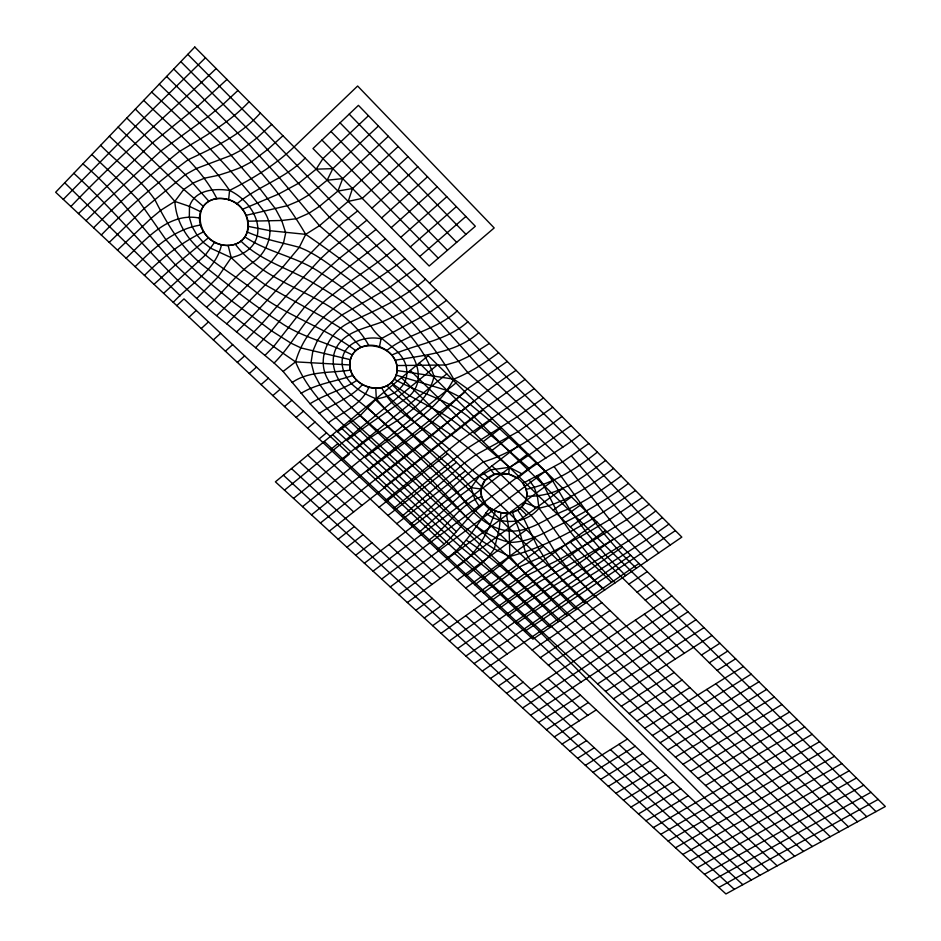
<?xml version="1.0" encoding="UTF-8"?>
<svg xmlns="http://www.w3.org/2000/svg" width="941" height="941" viewBox="0 0 941 941"><rect width="100%" height="100%" fill="white"/><g stroke="black" fill="none" stroke-linecap="round" stroke-linejoin="round"><path stroke-width="1.41" d="M446.622 558.342C465.63 545.768 476.017 525.172 489.92 507.893L495.472 510.951L501.024 512.586L499.177 528.995L494.296 548.968L488.45 556.884L481.404 563.788L465.748 576.257M228.628 199.715C187.882 189.906 193.67 246.483 228.145 245.436C256.599 244.507 252.129 205.42 228.628 199.715L229.569 190.435C205.985 155.912 173.403 129.305 143.691 100.393M579.997 434.66C560.307 450.786 536.746 461.525 517.562 478.263L508.646 474.17L509.41 467.324L520.42 460.949L571.046 425.65M349.758 364.943C350.934 331.938 405.23 345.7 396.185 375.106C387.574 397.949 350.123 387.951 349.758 364.943L295.568 361.862C252.953 332.973 212.584 300.567 175.473 264.88C144.361 231.38 118.319 193.305 82.867 163.863M379.458 346.711L381.081 338.748L430.072 312.271L446.54 300.355M221.535 244.695C215.795 270.455 189.859 284.053 173.262 302.367M501.024 512.586C517.503 517.362 534.829 498.012 522.867 483.368L562.871 461.76L588.795 443.505M73.821 173.309C126.717 221.594 169.627 279.936 226.746 323.81L282.535 267.397L299.273 247.342L305.707 234.344L319.47 225.687L348.194 201.398L352.499 188.518L398.219 146.502M248.001 221.217L281.712 220.488L296.733 218.688L308.966 213.231L319.411 206.408L337.925 191.07L342.7 178.602L388.351 136.292M226.746 323.81L274.113 363.038L283.112 371.448L295.568 361.862C310.636 308.824 366.755 290.851 404.948 258.504M495.472 510.951C487.861 533.018 476.711 554.625 456.244 567.352M437.118 549.45C455.773 536.817 466.395 515.68 485.003 503.153L481.58 496.577L480.98 489.002L485.015 480.38L494.495 474.405L508.646 474.17M246.119 215.324L287.734 205.597L298.944 200.833L309.083 194.787L327.15 180.225L332.843 168.639L378.423 126.035L475.334 226.263L429.167 266.009L312.977 148.56L358.427 105.345L378.423 126.035M368.872 387.292C361.603 404.795 342.618 412.111 328.338 422.768L310.048 403.748L283.112 371.448M498.612 352.746C484.662 363.155 469.9 372.648 453.691 379.141C434.836 415.44 395.667 432.613 365.237 457.42M214.748 242.108L205.373 255.046L163.605 293.321M361.038 347.264L348.864 334.467L340.854 328.233L323.045 317.211L265.35 284.864L243.684 269.279L231.227 257.669L210.96 248.33L203.303 242.402L197.034 235.156L192.211 226.805L189.317 217.395L189.482 206.385C194.928 189.67 214.807 188.188 229.569 190.435C260.41 205.373 272.984 247.518 231.227 257.669L218.018 276.972L197.081 298.132M242.402 209.314L278.818 193.975L298.803 183.154L316.164 169.168L322.928 158.629L368.449 115.719M418.968 532.453L460.337 495.578L471.123 487.661L479.169 476.334L490.967 469.83L509.41 467.324L522.314 474.041M117.472 250.118L150.972 218.43L161.087 210.078L174.838 201.409L183.636 189.564L193.27 182.966L204.468 178.19L218.312 175.332L230.404 171.462L241.39 167.239L251.188 162.017L267.726 149.443L282.959 135.751M240.931 241.084C261.01 261.175 289.24 268.479 313.024 282.853C333.89 295.086 354.463 308.519 371.083 326.292C380.823 343.324 406.418 349.57 406.841 372.107C407.371 388.609 390.397 396.855 376.318 398.843L360.45 415.252L337.607 431.731L328.338 422.768M362.414 384.575C350.911 398.031 333.361 403.583 319.152 413.511M63.294 199.386L135.492 126.282L205.479 57.789M274.113 363.038C295.368 341.842 307.248 312.447 332.549 294.862C352.616 278.395 375.353 265.503 395.044 248.542M109.227 242.402L144.42 208.337L185.295 174.685L196.41 168.498L231.474 155.277L240.931 150.325L256.811 138.021L271.702 124.424M70.893 206.502C116.978 158.041 167.804 114.59 216.183 68.564M101.31 234.991C128.023 207.467 157.441 182.519 188.129 159.735C214.277 147.49 240.825 135.116 260.375 113.026M264.974 355.345L273.56 346.664L304.531 307.107L322.787 288.628L340.842 273.043L385.422 238.861M78.456 213.595L152.607 142.75L197.457 106.451L226.981 79.432M126.106 258.21C146.243 239.237 168.568 211.96 199.48 218.065M86.019 220.665L104.333 202.656L161.029 150.866L208.032 116.708L223.417 104.016L237.944 90.454M93.606 227.769C120.766 200.656 149.725 175.238 179.649 151.301C204.162 136.751 229.381 122.742 249.083 101.663M255.623 347.688L271.478 330.809L295.133 301.967L321.963 273.807L339.572 258.234L376.047 229.428M246.119 339.936L261.727 323.845L285.523 296.65L320.74 258.599L329.432 250.553L366.849 220.17M135.128 266.656C153.536 248.565 173.873 229.098 200.468 225.075M236.497 331.985C277.595 292.251 311.742 245.519 357.686 210.949M216.889 315.411L271.149 262.01L278.113 253L283.453 243.237L285.711 232.803L281.712 220.488L275.49 208.902L259.869 188.576L221.159 143.808L159.264 84.137M206.985 306.848C222.829 292.898 235.215 275.219 252.317 262.751C269.114 251.694 275.795 228.604 264.056 211.431C230.721 168.039 192.105 128.952 151.642 92.089M144.455 275.384C161.876 258.093 181.272 242.39 203.574 231.851M153.983 284.311L175.473 264.88L208.502 237.697M176.767 305.649L183.977 298.885L349.276 454.232L341.865 460.243M189.035 317.141L196.269 310.424M635.516 490.508C596.535 517.08 555.86 544.274 509.869 556.46L500.13 565.447L474.864 584.784M201.233 328.55L208.467 321.904M408.029 156.653L362.261 198.375L348.194 201.398M213.348 339.901L220.606 333.302M613.544 468.406C590.96 485.297 567.047 502.129 539.005 508.187C526.184 524.031 501.318 525.725 485.768 513.01M371.966 208.184L417.792 166.757M225.381 351.169L232.662 344.629M381.623 217.947L427.508 176.802M237.355 362.379L244.636 355.898M391.221 227.651L437.177 186.8M305.131 158.064C285.888 178.472 257.775 186.13 236.767 203.915M400.784 237.32L446.787 196.74M249.247 373.518L256.552 367.084M410.288 246.93L456.35 206.632M261.069 384.587L268.385 378.211M419.757 256.493L465.866 216.477M272.819 395.596L280.159 389.268M284.5 406.536L291.851 400.266M429.484 283.194L494.19 227.945L357.627 86.019L294.086 146.949C275.29 165.075 252.717 178.649 229.569 190.435M296.109 417.404L303.473 411.182M307.648 428.214L315.023 422.038M319.128 438.953L326.503 432.836M427.884 540.793C447.163 527.713 459.055 504.635 481.58 496.577M330.526 449.633L337.925 443.564M284.5 490.143L437.553 364.79M293.533 498.412L446.787 373.906M302.543 506.646L455.985 382.975M410.323 524.349C435.824 505.023 457.232 480.675 483.098 462.031C512.527 452.986 537.664 434.789 561.953 416.498M415.122 268.75L390.256 286.934L341.689 315.129L332.114 322.528L323.916 330.997L317.364 340.595L312.835 351.158L311.095 362.226L314.129 373.965L319.975 384.881L327.233 394.797L343.806 412.534L414.593 477.381L462.184 525.266L482.215 541.146L494.296 548.968L509.869 556.46L526.737 575.574L567.188 615.685M425.497 279.183C403.583 298.344 376.647 309.848 350.57 321.998C328.256 331.855 314.412 360.603 329.609 382.14C350.252 411.205 380.776 431.213 406.112 455.867C428.461 475.029 447.845 497.166 467.806 518.679M311.495 514.845L465.125 391.997M386.786 350.487C407.959 333.502 436.859 329.668 457.126 311.012M401.854 516.421L464.513 462.996L475.534 455.009L518.138 431.613L552.743 407.23M435.989 289.746C419.909 303.178 401.384 313.377 382.281 321.834C364.108 328.927 338.466 332.467 333.702 355.333C330.373 374.542 344.935 390.574 359.039 401.407C378.223 416.604 395.561 433.989 414.487 449.527C430.719 463.878 446.904 478.487 460.337 495.578C471.582 512.692 487.861 528.783 509.187 531.053C531.63 532.512 549.073 515.703 569.27 508.752C587.737 499.847 604.687 488.203 621.131 476.04M320.41 522.996L474.229 400.972M393.491 508.587L467.642 448.069L517.209 416.792L543.486 397.902M329.291 531.124L483.286 409.911M507.281 361.473L467.571 388.727L432.919 421.58L366.802 471.265L383.963 487.285L479.604 411.84L525.078 379.388M385.151 500.777L459.431 441.164L534.229 388.598M338.125 539.205L354.345 526.537M379.082 507.211L447.551 453.738M474.217 432.919L492.296 418.792M375.471 479.345C423.956 444.975 466.618 403.277 516.08 370.331M346.923 547.239L363.155 534.653M387.927 515.468L456.479 462.349M483.168 441.67L501.259 427.637M355.674 555.249L371.93 542.745M396.726 523.678L465.36 470.912M492.072 450.374L510.187 436.448M364.379 563.224L519.067 445.199M373.059 571.152L527.901 453.915M381.693 579.044L536.699 462.596M597.37 452.127C576.268 468.959 552.732 483.615 526.031 489.379M605.628 460.443C582.573 477.64 557.178 497.471 526.831 496.154M390.28 586.913L545.451 471.229M337.607 431.731L356.145 449.033C381.54 425.05 425.52 413.781 434.036 376.388C420.133 335.455 382.775 308.013 351.087 280.794C334.478 268.726 318.67 254.799 299.273 247.342C281.865 242.543 263.903 239.426 247.307 232.027M398.831 594.736L554.155 479.816M346.911 440.482C367.249 424.626 388.962 410.829 409.676 395.785C426.873 379.588 415.499 354.522 400.831 341.03C377.576 315.294 351.369 292.298 321.963 273.807C298.52 256.893 268.738 253.023 244.919 236.897M407.347 602.522L562.824 488.367M467.842 321.787C446.422 340.96 417.028 343.806 391.715 355.075M415.828 610.274L432.225 598.335M457.208 580.115L526.325 529.748M553.214 510.163L571.446 496.872M483.38 592.759L518.856 567.211L554.437 550.873L586.855 533.077L609.345 519.726L642.409 497.448M491.625 600.487L526.737 575.574L560.142 559.06L592.948 540.616L626.824 519.585L649.172 504.247M424.262 617.99L440.67 606.122M465.689 588.031L534.876 538.005M561.789 518.538L580.032 505.341M628.435 483.392C605.228 501.012 579.809 515.339 553.614 527.96C540.134 535.57 525.584 542.287 509.799 542.416C497.636 539.511 486.391 533.806 476.511 526.184M499.836 608.168C548.909 571.222 607.016 548.556 655.818 510.939M432.66 625.683L449.092 613.885M474.135 595.912L543.38 546.203M570.317 526.878L588.572 513.762M441.023 633.328L597.076 522.149M508.081 615.896C557.448 579.938 613.356 554.131 662.393 517.562M449.351 640.939L605.534 530.501M489.379 343.465L469.441 356.063L458.502 361.273L445.834 364.967L396.761 365.567M457.644 648.525L613.955 538.805M478.757 332.773C455.444 353.228 424.073 355.016 395.067 360.285M516.362 623.648C565.894 588.478 619.66 559.754 668.91 524.113M465.889 656.065L622.342 547.062M474.099 663.581L630.682 555.296M524.655 631.411L675.379 530.63M482.274 671.062L638.974 563.483M490.414 678.508L506.952 667.24M532.159 650.055L601.805 602.593M628.882 584.138L647.243 571.634M498.518 685.918L515.068 674.721M540.299 657.653L610.003 610.497M637.092 592.171L655.465 579.738M506.587 693.294L523.161 682.178M548.403 665.216L618.155 618.366M645.267 600.158L663.652 587.819M514.621 700.645L671.792 595.853M522.62 707.961L679.908 603.851M530.583 715.242L687.977 611.803M538.511 722.5L580.456 695.128M597.606 683.931L695.999 619.731M546.403 729.71L588.372 702.515M605.545 691.4L703.997 627.623M554.261 736.897L596.265 709.879M613.438 698.834L711.961 635.469M562.083 744.06L578.739 733.415M621.307 706.232L674.203 672.45M701.433 655.065L719.877 643.279M569.87 751.177L586.537 740.614M629.129 713.596L682.06 680.037M709.302 662.758L727.769 651.054M577.621 758.281L594.3 747.777M636.928 720.935L689.894 687.589M717.148 670.427L735.615 658.806M585.349 765.339L627.471 739.003M644.691 728.24L743.425 666.51M593.03 772.373L635.187 746.201M652.419 735.509L751.2 674.179M356.898 380.364C342.242 389.997 324.857 394.326 310.048 403.748M600.687 779.371L642.868 753.376M660.112 742.743L758.94 681.813M608.309 786.347L650.513 760.504M667.769 749.953L766.644 689.412M615.896 793.287L658.124 767.621M675.391 757.117L774.325 696.987M623.46 800.203L665.71 774.69M682.978 764.268L781.959 704.515M630.976 807.084L673.262 781.736M690.541 771.373L789.558 712.008M638.468 813.941L680.778 788.746M698.069 778.454L797.121 719.477M804.661 726.911L705.562 785.5M645.938 820.764L688.259 795.733M653.36 827.551L812.154 734.309M660.758 834.326L819.623 741.673M668.122 841.054L827.057 749.001M292.145 382.54C309.13 370.566 330.997 373.201 350.617 370.072M675.462 847.77L834.455 756.293M682.766 854.452L841.819 763.563M690.035 861.097L849.147 770.797M697.281 867.731L856.451 777.995M704.491 874.318L863.72 785.17M711.667 880.894L870.954 792.31M718.818 887.434L878.165 799.415M301.061 393.362C316.835 383.516 335.714 381.552 352.957 375.4M337.925 191.07L352.499 188.518M327.15 180.225L342.7 178.602M316.164 169.168L332.843 168.639M381.081 338.748C364.12 335.255 340.595 343.641 342.171 364.143C343.783 382.328 360.874 392.868 376.318 398.843C404.23 432.201 442.411 454.915 471.123 487.661L474.782 499.153L479.569 506.928M545.909 458.138C516.797 430.013 487.391 401.76 453.691 379.141C419.357 318.152 362.591 273.325 305.707 234.344L270.302 230.745L248.377 226.428M471.123 487.661L480.98 489.002M453.691 379.141L397.067 370.519M350.358 359.674L301.096 347.958L290.945 343.136L271.478 330.809L231.627 300.885L201.35 276.125L182.777 258.893L165.934 239.696L138.045 199.774L123.742 184.836L91.806 154.524M396.185 375.106L447.069 390.444L459.196 396.549L469.606 403.889L499.283 428.402L545.498 471.559L552.496 480.51L569.27 508.752L586.855 533.077L605.581 555.061L625.612 575.633M109.379 136.198L159.147 183.166L174.838 201.409L189.482 206.385L200.574 211.666M524.843 502.847L539.005 508.187C559.86 536.276 578.256 566.553 604.804 589.901M352.287 354.957C328.456 342.406 301.144 337.454 279.007 321.457C254.211 305.707 231.286 287.287 208.173 269.244C183.766 251.788 168.098 226.028 154.924 199.751C140.174 178.567 118.495 163.687 100.64 145.314M394.244 379.164C419.251 393.314 448.657 399.266 470.559 418.792C490.931 434.519 509.951 451.856 529.395 468.689M485.015 480.38C466.395 466.877 451.351 448.951 432.507 435.636C414.216 421.297 392.526 409.159 381.658 387.68M391.103 382.834L409.676 395.785L442.07 413.511L451.668 419.698L478.863 440.764L509.41 467.324M355.78 350.699C325.304 327.633 287.581 316.47 257.187 293.016C225.911 266.997 178.072 248.024 174.838 201.409M466.324 540.193C500.788 563.012 529.218 592.795 558.531 621.613M203.327 206.373L175.461 182.213L118.107 127.094M453.727 552.673L492.025 586.478L541.44 633.328L704.338 797.615L777.148 865.849M521.749 506.905L531.112 515.327L538.181 523.902L554.437 550.873L566.423 566.929L594.841 596.723M283.417 475.217L734.356 889.339M356.145 449.033L441.141 529.454L460.337 546.639L500.636 579.962L549.967 627.482M291.475 468.571L742.814 884.693M443.976 543.886L383.963 487.285M299.591 461.866L353.675 511.928M388.88 544.521L431.99 584.432M465.771 615.696L507.14 653.995M539.569 684.013L579.303 720.794M610.462 749.636L751.318 880.023M456.467 531.759C428.437 505.235 401.736 477.322 372.765 451.786C344.006 424.814 311.106 399.302 295.568 361.862M307.766 455.126L361.909 505.446M397.161 538.217L440.317 578.315M474.123 609.744L515.539 648.231M547.991 678.402L587.76 715.348M618.943 744.331L759.881 875.33M180.249 295.815L64.729 182.789M315.988 448.328L768.491 870.601M324.269 441.494L581.032 682.084M332.608 434.613L785.864 861.062M135.386 109.062C163.287 137.962 198.328 162.017 216.842 198.563M576.057 609.603L544.698 578.374L530.912 561.636L525.525 552.508L519.373 530.771L512.375 512.163M341.007 427.673L794.639 856.251M585.255 603.299L562.542 580.632L548.862 564.694L537.958 547.521L523.961 519.091L517.562 510.046M349.464 420.698L803.461 851.417M126.812 118.001L185.295 174.685L208.914 201.339M357.968 413.664L812.33 846.547M366.543 406.583L821.258 841.642M375.177 399.466L830.244 836.714M383.869 392.279L839.29 831.75M166.604 76.468C216.489 125.612 270.185 173.238 305.707 234.344M392.62 385.057L447.398 438.153M483.039 472.688L526.631 514.939M560.765 548.015L602.534 588.501M635.257 620.213L675.32 659.029M706.715 689.459L848.382 826.763M401.442 377.776L456.279 431.166M491.955 465.889L535.594 508.363M569.752 541.616L611.556 582.303M644.303 614.179L684.389 653.195M715.807 683.778L857.533 821.74M410.311 370.448L866.743 816.694M173.767 69.011L249.047 144.42L279.442 177.755L319.47 225.687L379.705 277.348L400.807 296.944L430.696 327.821L467.924 372.695L517.209 416.792L554.343 452.739L570.893 471.041L615.508 526.901L647.49 560.636M419.263 363.061L876.012 811.601M615.073 582.855L588.196 554.52L569.87 531.183L558.107 513.88L543.228 484.286L537.005 476.028M180.813 61.647L256.811 138.021L329.703 217.442L409.441 291.392L440.059 322.892L478.851 366.296L535.582 419.874L562.871 447.022M636.422 568.223C604.11 538.617 579.927 501.953 554.284 466.842M187.812 54.355L264.362 131.352L339.219 209.561L417.651 285.476L488.991 359.721L571.458 440.988L638.045 512.033L670.227 545.051M658.771 552.908L626.824 519.585L571.469 456.044M321.928 140.044L438.271 258.175M330.95 131.469L447.434 250.282M340.042 122.824L456.667 242.331M349.205 114.12L465.96 234.333M386.892 385.775C419.474 418.98 465.325 437.071 494.495 474.405M235.274 244.154C269.373 290.251 340.254 293.498 368.731 345.323M529.218 480.086L534.217 487.285L537.37 496.06L539.005 508.187M228.145 245.436L231.227 257.669M506.305 512.998L509.187 531.053L509.869 556.46M375.777 388.292L376.318 398.843M194.799 47.05L55.66 192.246L532.935 639.162L681.825 537.111L194.799 47.05M428.261 355.627L275.407 481.827L725.946 893.95L885.34 806.484L428.261 355.627M487.85 506.234A23.278 19.608 14.7 0 0 526.231 499.565A23.278 19.608 14.7 0 0 497.483 473.676A23.278 19.608 14.7 0 0 487.85 506.234M354.334 377.447A24.266 20.902 25.1 0 0 395.126 377.647A24.266 20.902 25.1 0 0 370.86 345.229A24.266 20.902 25.1 0 0 354.334 377.447M201.374 227.64A25.807 22.09 38 0 0 243.425 238.779A25.807 22.09 38 0 0 227.004 199.21A25.807 22.09 38 0 0 201.374 227.64"/></g></svg>
